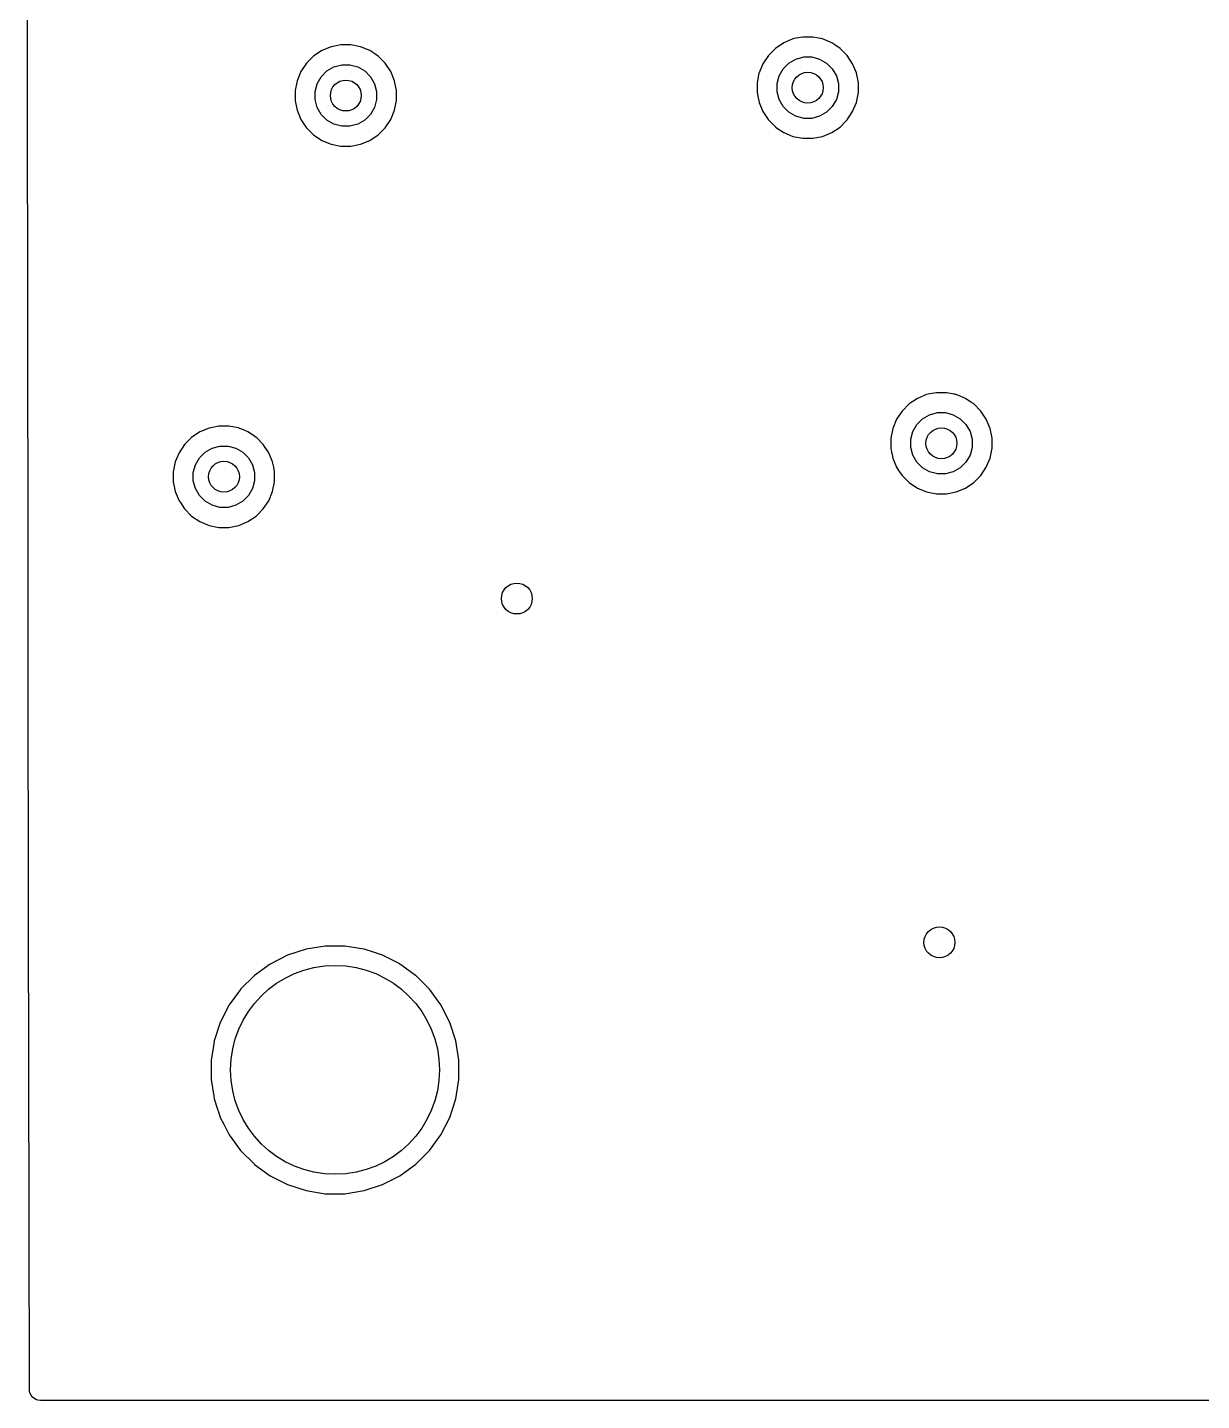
# Model space of a CAD drawing. Header units: inches. Extents: x 4.69 to 7.16, y -3.99 to -2.59.
# Drawn here: x 4.686 to 5.283, y -3.987 to -3.288 of the extents above; entities that cross this region are included whole.
import ezdxf

# ---------------------------------------------------------------- set-up
doc = ezdxf.new("R2010")
doc.units = ezdxf.units.IN
doc.header["$MEASUREMENT"] = 0
doc.layers.add('BLACK', color=250, linetype='CONTINUOUS')

msp = doc.modelspace()

# ---------------------------------------------------------------- linework, layer by layer
at = {"layer": 'BLACK', "linetype": 'CONTINUOUS'}
for p, q in [((4.68604, -3.31784), (4.68604, -3.18313)), ((4.84048, -3.29822), (4.83579, -3.30016)), ((4.84217, -3.29789), (4.84048, -3.29822)), ((4.84048, -3.29822), (4.84048, -3.29822)), ((4.84048, -3.29822), (4.84048, -3.29822)), ((4.84546, -3.29723), (4.84217, -3.29789)), ((4.85054, -3.29723), (4.84546, -3.29723)), ((4.84546, -3.29723), (4.84546, -3.29723)), ((4.84546, -3.29723), (4.84546, -3.29723)), ((4.85552, -3.29822), (4.85054, -3.29723)), ((4.85054, -3.29723), (4.85054, -3.29723)), ((4.85054, -3.29723), (4.85054, -3.29723)), ((4.86021, -3.30016), (4.85552, -3.29822)), ((4.85552, -3.29822), (4.85552, -3.29822)), ((4.85552, -3.29822), (4.85552, -3.29822)), ((5.07079, -3.29616), (5.06657, -3.29899)), ((5.07548, -3.29422), (5.07079, -3.29616)), ((5.07717, -3.29389), (5.07548, -3.29422)), ((5.07548, -3.29422), (5.07548, -3.29422)), ((5.07548, -3.29422), (5.07548, -3.29422)), ((5.08046, -3.29323), (5.07717, -3.29389)), ((5.08554, -3.29323), (5.08046, -3.29323)), ((5.08046, -3.29323), (5.08046, -3.29323)), ((5.08046, -3.29323), (5.08046, -3.29323)), ((5.09052, -3.29422), (5.08554, -3.29323)), ((5.08554, -3.29323), (5.08554, -3.29323)), ((5.08554, -3.29323), (5.08554, -3.29323)), ((5.09521, -3.29616), (5.09052, -3.29422)), ((5.09052, -3.29422), (5.09052, -3.29422)), ((5.09052, -3.29422), (5.09052, -3.29422)), ((5.0968, -3.29723), (5.09521, -3.29616)), ((5.09943, -3.29899), (5.0968, -3.29723)), ((4.83157, -3.30299), (4.82799, -3.30657)), ((4.83579, -3.30016), (4.83157, -3.30299)), ((4.83157, -3.30299), (4.83157, -3.30299)), ((4.83157, -3.30299), (4.83157, -3.30299)), ((4.86271, -3.30184), (4.86021, -3.30016)), ((4.86443, -3.30298), (4.86271, -3.30184)), ((4.86271, -3.30184), (4.86271, -3.30184)), ((4.86443, -3.30299), (4.86443, -3.30299)), ((4.86443, -3.30299), (4.86443, -3.30299)), ((4.86443, -3.30299), (4.86443, -3.30298)), ((4.86801, -3.30657), (4.86443, -3.30299)), ((4.86443, -3.30299), (4.86443, -3.30299)), ((4.86443, -3.30299), (4.86443, -3.30299)), ((5.06298, -3.30257), (5.06016, -3.30679)), ((5.06298, -3.30257), (5.06298, -3.30257)), ((5.06657, -3.29899), (5.06299, -3.30257)), ((5.06299, -3.30257), (5.06298, -3.30257)), ((5.06657, -3.29899), (5.06657, -3.29899)), ((5.06657, -3.29899), (5.06657, -3.29899)), ((5.07341, -3.30651), (5.07697, -3.30445)), ((5.07697, -3.30445), (5.08094, -3.30339)), ((5.08094, -3.30339), (5.08506, -3.30339)), ((5.08506, -3.30339), (5.08903, -3.30445)), ((5.08903, -3.30445), (5.09259, -3.30651)), ((5.09943, -3.29899), (5.09943, -3.29899)), ((5.10301, -3.30257), (5.09943, -3.29899)), ((5.09943, -3.29899), (5.09943, -3.29899)), ((5.09943, -3.29899), (5.09943, -3.29899)), ((5.10302, -3.30257), (5.10301, -3.30257)), ((5.10301, -3.30257), (5.10301, -3.30257)), ((5.10301, -3.30257), (5.10301, -3.30257)), ((5.10584, -3.30679), (5.10302, -3.30257)), ((4.82516, -3.31079), (4.82322, -3.31548)), ((4.82798, -3.30657), (4.82516, -3.31079)), ((4.82799, -3.30657), (4.82798, -3.30657)), ((4.82798, -3.30657), (4.82798, -3.30657)), ((4.83551, -3.31341), (4.83841, -3.31051)), ((4.83841, -3.31051), (4.84197, -3.30845)), ((4.84197, -3.30845), (4.84594, -3.30739)), ((4.84594, -3.30739), (4.85006, -3.30739)), ((4.85006, -3.30739), (4.85403, -3.30845)), ((4.85403, -3.30845), (4.85759, -3.31051)), ((4.85759, -3.31051), (4.86049, -3.31341)), ((4.86802, -3.30657), (4.86801, -3.30657)), ((4.86801, -3.30657), (4.86801, -3.30657)), ((4.86801, -3.30657), (4.86801, -3.30657)), ((4.87084, -3.31079), (4.86802, -3.30657)), ((4.87278, -3.31548), (4.87084, -3.31079)), ((5.05818, -3.31169), (5.05723, -3.31646)), ((5.05822, -3.31148), (5.05818, -3.31169)), ((5.06016, -3.30679), (5.05822, -3.31148)), ((5.05822, -3.31148), (5.05822, -3.31148)), ((5.05822, -3.31148), (5.05822, -3.31148)), ((5.06845, -3.31297), (5.07051, -3.30941)), ((5.07051, -3.30941), (5.07341, -3.30651)), ((5.09259, -3.30651), (5.09549, -3.30941)), ((5.09549, -3.30941), (5.09755, -3.31297)), ((5.10778, -3.31148), (5.10584, -3.30679)), ((5.10877, -3.31646), (5.10778, -3.31148)), ((4.68605, -3.32023), (4.68604, -3.31784)), ((4.82322, -3.31548), (4.82223, -3.32046)), ((4.83239, -3.32094), (4.83345, -3.31697)), ((4.83345, -3.31697), (4.83551, -3.31341)), ((4.86049, -3.31341), (4.86255, -3.31697)), ((4.86255, -3.31697), (4.86361, -3.32094)), ((4.87297, -3.31646), (4.87278, -3.31548)), ((4.87377, -3.32046), (4.87297, -3.31646)), ((5.05723, -3.31646), (5.05723, -3.32154)), ((5.06739, -3.31694), (5.06845, -3.31297)), ((5.06739, -3.32106), (5.06739, -3.31694)), ((5.09755, -3.31297), (5.09861, -3.31694)), ((5.09861, -3.31694), (5.09861, -3.32106)), ((5.10877, -3.32154), (5.10877, -3.31646)), ((4.68605, -3.32046), (4.68605, -3.32023)), ((4.68621, -3.43639), (4.68605, -3.32046)), ((4.82223, -3.32046), (4.82223, -3.32554)), ((4.82223, -3.32554), (4.82243, -3.32652)), ((4.83239, -3.32506), (4.83239, -3.32094)), ((4.83345, -3.32903), (4.83239, -3.32506)), ((4.86361, -3.32506), (4.86255, -3.32903)), ((4.86361, -3.32094), (4.86361, -3.32506)), ((4.87278, -3.33052), (4.87377, -3.32554)), ((4.87377, -3.32554), (4.87377, -3.32046)), ((5.05723, -3.32154), (5.05758, -3.32331)), ((5.05758, -3.32331), (5.05822, -3.32652)), ((5.06845, -3.32503), (5.06739, -3.32106)), ((5.07051, -3.32859), (5.06845, -3.32503)), ((5.09755, -3.32503), (5.09549, -3.32859)), ((5.09861, -3.32106), (5.09755, -3.32503)), ((5.10778, -3.32652), (5.10877, -3.32154)), ((4.82243, -3.32652), (4.82322, -3.33052)), ((4.82322, -3.33052), (4.82516, -3.33521)), ((4.83551, -3.33259), (4.83345, -3.32903)), ((4.83841, -3.33549), (4.83551, -3.33259)), ((4.86049, -3.33259), (4.85759, -3.33549)), ((4.86255, -3.32903), (4.86049, -3.33259)), ((4.87084, -3.33521), (4.87278, -3.33052)), ((5.05822, -3.32652), (5.05822, -3.32652)), ((5.05822, -3.32652), (5.06016, -3.33121)), ((5.06016, -3.33121), (5.06178, -3.33363)), ((5.07341, -3.33149), (5.07051, -3.32859)), ((5.07697, -3.33355), (5.07341, -3.33149)), ((5.09259, -3.33149), (5.08903, -3.33355)), ((5.09549, -3.32859), (5.09259, -3.33149)), ((5.10302, -3.33543), (5.10584, -3.33121)), ((5.10584, -3.33121), (5.10778, -3.32652)), ((4.82516, -3.33521), (4.82684, -3.33771)), ((4.82684, -3.33771), (4.82798, -3.33943)), ((4.82798, -3.33943), (4.82798, -3.33943)), ((4.82798, -3.33943), (4.82798, -3.33943)), ((4.82798, -3.33943), (4.82799, -3.33943)), ((4.82799, -3.33943), (4.83157, -3.34301)), ((4.84197, -3.33755), (4.83841, -3.33549)), ((4.84594, -3.33861), (4.84197, -3.33755)), ((4.85006, -3.33861), (4.84594, -3.33861)), ((4.85403, -3.33755), (4.85006, -3.33861)), ((4.85759, -3.33549), (4.85403, -3.33755)), ((4.86443, -3.34302), (4.86802, -3.33943)), ((4.86802, -3.33943), (4.87084, -3.33521)), ((5.06178, -3.33363), (5.06284, -3.33521)), ((5.06284, -3.33521), (5.06298, -3.33543)), ((5.06298, -3.33543), (5.06298, -3.33543)), ((5.06298, -3.33543), (5.06299, -3.33543)), ((5.06299, -3.33543), (5.06299, -3.33543)), ((5.06299, -3.33543), (5.06657, -3.33901)), ((5.06657, -3.33901), (5.06657, -3.33901)), ((5.06657, -3.33901), (5.06657, -3.33901)), ((5.06657, -3.33901), (5.06657, -3.33902)), ((5.06657, -3.33902), (5.07079, -3.34184)), ((5.08094, -3.33461), (5.07697, -3.33355)), ((5.08506, -3.33461), (5.08094, -3.33461)), ((5.08903, -3.33355), (5.08506, -3.33461)), ((5.09521, -3.34184), (5.09943, -3.33902)), ((5.09943, -3.33902), (5.10186, -3.33658)), ((5.10186, -3.33658), (5.10302, -3.33543)), ((4.83157, -3.34301), (4.83157, -3.34301)), ((4.83157, -3.34301), (4.83157, -3.34301)), ((4.83157, -3.34301), (4.83157, -3.34302)), ((4.83157, -3.34302), (4.83579, -3.34584)), ((4.83579, -3.34584), (4.84048, -3.34778)), ((4.85552, -3.34778), (4.86021, -3.34584)), ((4.86021, -3.34584), (4.86443, -3.34302)), ((5.07079, -3.34184), (5.07548, -3.34378)), ((5.07548, -3.34378), (5.08046, -3.34477)), ((5.08046, -3.34477), (5.08046, -3.34477)), ((5.08046, -3.34477), (5.08554, -3.34477)), ((5.08554, -3.34477), (5.09052, -3.34378)), ((5.08554, -3.34477), (5.08554, -3.34477)), ((5.09052, -3.34378), (5.09521, -3.34184)), ((4.84048, -3.34778), (4.84546, -3.34877)), ((4.84546, -3.34877), (4.84546, -3.34877)), ((4.84546, -3.34877), (4.85054, -3.34877)), ((4.85054, -3.34877), (4.85552, -3.34778)), ((4.85054, -3.34877), (4.85054, -3.34877)), ((4.68621, -3.43658), (4.68621, -3.43639)), ((4.68628, -3.4803), (4.68621, -3.43658)), ((5.13457, -3.47999), (5.13099, -3.48357)), ((5.13879, -3.47716), (5.13457, -3.47999)), ((5.13457, -3.47999), (5.13457, -3.47999)), ((5.13457, -3.47999), (5.13457, -3.47999)), ((5.14348, -3.47522), (5.13879, -3.47716)), ((5.14517, -3.47489), (5.14348, -3.47522)), ((5.14348, -3.47522), (5.14348, -3.47522)), ((5.14348, -3.47522), (5.14348, -3.47522)), ((5.14846, -3.47423), (5.14517, -3.47489)), ((5.15354, -3.47423), (5.14846, -3.47423)), ((5.14846, -3.47423), (5.14846, -3.47423)), ((5.14846, -3.47423), (5.14846, -3.47423)), ((5.15763, -3.47505), (5.15354, -3.47423)), ((5.15354, -3.47423), (5.15354, -3.47423)), ((5.15354, -3.47423), (5.15354, -3.47423)), ((5.15793, -3.47511), (5.15763, -3.47505)), ((5.15763, -3.47505), (5.15763, -3.47505)), ((5.15852, -3.47522), (5.15793, -3.47511)), ((5.16321, -3.47716), (5.15852, -3.47522)), ((5.15852, -3.47522), (5.15852, -3.47522)), ((5.15852, -3.47522), (5.15852, -3.47522)), ((5.16603, -3.47905), (5.16321, -3.47716)), ((5.16743, -3.47999), (5.16603, -3.47905)), ((5.16743, -3.47999), (5.16743, -3.47999)), ((5.17101, -3.48357), (5.16743, -3.47999)), ((5.16743, -3.47999), (5.16743, -3.47999)), ((5.16743, -3.47999), (5.16743, -3.47999)), ((4.68632, -3.51446), (4.68628, -3.4803)), ((5.13098, -3.48357), (5.12816, -3.48779)), ((5.13099, -3.48357), (5.13098, -3.48357)), ((5.13098, -3.48357), (5.13098, -3.48357)), ((5.14141, -3.48751), (5.14497, -3.48545)), ((5.14497, -3.48545), (5.14894, -3.48439)), ((5.14894, -3.48439), (5.15306, -3.48439)), ((5.15306, -3.48439), (5.15703, -3.48545)), ((5.15703, -3.48545), (5.16059, -3.48751)), ((5.17102, -3.48357), (5.17101, -3.48357)), ((5.17101, -3.48357), (5.17101, -3.48357)), ((5.17101, -3.48357), (5.17101, -3.48357)), ((5.17384, -3.48779), (5.17102, -3.48357)), ((4.77848, -3.49222), (4.77379, -3.49416)), ((4.78017, -3.49189), (4.77848, -3.49222)), ((4.77848, -3.49222), (4.77848, -3.49222)), ((4.77848, -3.49222), (4.77848, -3.49222)), ((4.78346, -3.49123), (4.78017, -3.49189)), ((4.78854, -3.49123), (4.78346, -3.49123)), ((4.78346, -3.49123), (4.78346, -3.49123)), ((4.78346, -3.49123), (4.78346, -3.49123)), ((4.79343, -3.49221), (4.78854, -3.49123)), ((4.78854, -3.49123), (4.78854, -3.49123)), ((4.78854, -3.49123), (4.78854, -3.49123)), ((4.79352, -3.49222), (4.79343, -3.49221)), ((4.79343, -3.49221), (4.79343, -3.49221)), ((4.79343, -3.49221), (4.79343, -3.49221)), ((4.79586, -3.49319), (4.79352, -3.49222)), ((4.79352, -3.49222), (4.79352, -3.49222)), ((4.79821, -3.49416), (4.79586, -3.49319)), ((5.12622, -3.49248), (5.12523, -3.49746)), ((5.12816, -3.48779), (5.12622, -3.49248)), ((5.13539, -3.49794), (5.13645, -3.49397)), ((5.13645, -3.49397), (5.13851, -3.49041)), ((5.13851, -3.49041), (5.14141, -3.48751)), ((5.16059, -3.48751), (5.16349, -3.49041)), ((5.16349, -3.49041), (5.16555, -3.49397)), ((5.16555, -3.49397), (5.16661, -3.49794)), ((5.17578, -3.49248), (5.17384, -3.48779)), ((5.17677, -3.49746), (5.17578, -3.49248)), ((4.76598, -3.50057), (4.76316, -3.50479)), ((4.76599, -3.50057), (4.76598, -3.50057)), ((4.76598, -3.50057), (4.76598, -3.50057)), ((4.76957, -3.49699), (4.76599, -3.50057)), ((4.77379, -3.49416), (4.76957, -3.49699)), ((4.76957, -3.49699), (4.76957, -3.49699)), ((4.76957, -3.49699), (4.76957, -3.49699)), ((4.80103, -3.49605), (4.79821, -3.49416)), ((4.80243, -3.49699), (4.80103, -3.49605)), ((4.80243, -3.49699), (4.80243, -3.49699)), ((4.8029, -3.49746), (4.80243, -3.49699)), ((4.80243, -3.49699), (4.80243, -3.49699)), ((4.80243, -3.49699), (4.80243, -3.49699)), ((4.80601, -3.50057), (4.8029, -3.49746)), ((4.80602, -3.50057), (4.80601, -3.50057)), ((4.80601, -3.50057), (4.80601, -3.50057)), ((4.80601, -3.50057), (4.80601, -3.50057)), ((4.80884, -3.50479), (4.80602, -3.50057)), ((5.12523, -3.49746), (5.12523, -3.50254)), ((5.13539, -3.50206), (5.13539, -3.49794)), ((5.16661, -3.49794), (5.16661, -3.50206)), ((5.17677, -3.50254), (5.17677, -3.49746)), ((4.76316, -3.50479), (4.76122, -3.50948)), ((4.77145, -3.51097), (4.77351, -3.50741)), ((4.77351, -3.50741), (4.77641, -3.50451)), ((4.77641, -3.50451), (4.77997, -3.50245)), ((4.77997, -3.50245), (4.78394, -3.50139)), ((4.78394, -3.50139), (4.78806, -3.50139)), ((4.78806, -3.50139), (4.79203, -3.50245)), ((4.79203, -3.50245), (4.79559, -3.50451)), ((4.79559, -3.50451), (4.79849, -3.50741)), ((4.79849, -3.50741), (4.80055, -3.51097)), ((4.81078, -3.50948), (4.80884, -3.50479)), ((5.12523, -3.50254), (5.12561, -3.50443)), ((5.12561, -3.50443), (5.12587, -3.50573)), ((5.12587, -3.50573), (5.12622, -3.50752)), ((5.12622, -3.50752), (5.12816, -3.51221)), ((5.13645, -3.50603), (5.13539, -3.50206)), ((5.13851, -3.50959), (5.13645, -3.50603)), ((5.16555, -3.50603), (5.16349, -3.50959)), ((5.16661, -3.50206), (5.16555, -3.50603)), ((5.17384, -3.51221), (5.17578, -3.50752)), ((5.17578, -3.50752), (5.17677, -3.50254)), ((4.68646, -3.60746), (4.68632, -3.51446)), ((4.76122, -3.50948), (4.76023, -3.51446)), ((4.76023, -3.51446), (4.76023, -3.51954)), ((4.77039, -3.51494), (4.77145, -3.51097)), ((4.77039, -3.51906), (4.77039, -3.51494)), ((4.80055, -3.51097), (4.80161, -3.51494)), ((4.80161, -3.51494), (4.80161, -3.51906)), ((4.81132, -3.51221), (4.81078, -3.50948)), ((4.81177, -3.51446), (4.81132, -3.51221)), ((4.81177, -3.51954), (4.81177, -3.51446)), ((4.81177, -3.51446), (4.81177, -3.51446)), ((4.81177, -3.51446), (4.81177, -3.51446)), ((5.12816, -3.51221), (5.12921, -3.51377)), ((5.12921, -3.51377), (5.12967, -3.51446)), ((5.12967, -3.51446), (5.12967, -3.51446)), ((5.12967, -3.51446), (5.13098, -3.51643)), ((5.14141, -3.51249), (5.13851, -3.50959)), ((5.14497, -3.51455), (5.14141, -3.51249)), ((5.14894, -3.51561), (5.14497, -3.51455)), ((5.15703, -3.51455), (5.15306, -3.51561)), ((5.16059, -3.51249), (5.15703, -3.51455)), ((5.16349, -3.50959), (5.16059, -3.51249)), ((5.17102, -3.51643), (5.17384, -3.51221)), ((4.76023, -3.51954), (4.76089, -3.52284)), ((4.77145, -3.52303), (4.77039, -3.51906)), ((4.80161, -3.51906), (4.80055, -3.52303)), ((4.81078, -3.52452), (4.81177, -3.51954)), ((5.13098, -3.51643), (5.13098, -3.51643)), ((5.13098, -3.51643), (5.13098, -3.51643)), ((5.13098, -3.51643), (5.13098, -3.51643)), ((5.13098, -3.51643), (5.13099, -3.51643)), ((5.13099, -3.51643), (5.13099, -3.51643)), ((5.13099, -3.51643), (5.13457, -3.52001)), ((5.13457, -3.52001), (5.13457, -3.52001)), ((5.13457, -3.52001), (5.13457, -3.52001)), ((5.13457, -3.52001), (5.13457, -3.52002)), ((5.13457, -3.52002), (5.13879, -3.52284)), ((5.15306, -3.51561), (5.14894, -3.51561)), ((5.16321, -3.52284), (5.16743, -3.52002)), ((5.16743, -3.52002), (5.17102, -3.51643)), ((4.76089, -3.52284), (4.76122, -3.52452)), ((4.76122, -3.52452), (4.76122, -3.52452)), ((4.76122, -3.52452), (4.76316, -3.52921)), ((4.77351, -3.52659), (4.77145, -3.52303)), ((4.77641, -3.52949), (4.77351, -3.52659)), ((4.79849, -3.52659), (4.79559, -3.52949)), ((4.80055, -3.52303), (4.79849, -3.52659)), ((4.80884, -3.52921), (4.81078, -3.52452)), ((5.13879, -3.52284), (5.14348, -3.52478)), ((5.14348, -3.52478), (5.14846, -3.52577)), ((5.14846, -3.52577), (5.14846, -3.52577)), ((5.14846, -3.52577), (5.15354, -3.52577)), ((5.15354, -3.52577), (5.15852, -3.52478)), ((5.15354, -3.52577), (5.15354, -3.52577)), ((5.15852, -3.52478), (5.16321, -3.52284)), ((4.76316, -3.52921), (4.76357, -3.52982)), ((4.76357, -3.52982), (4.76357, -3.52982)), ((4.76357, -3.52982), (4.76382, -3.53018)), ((4.76382, -3.53018), (4.76598, -3.53343)), ((4.76598, -3.53343), (4.76598, -3.53343)), ((4.76598, -3.53343), (4.76599, -3.53343)), ((4.76599, -3.53343), (4.76599, -3.53343)), ((4.76599, -3.53343), (4.76957, -3.53701)), ((4.77997, -3.53155), (4.77641, -3.52949)), ((4.78394, -3.53261), (4.77997, -3.53155)), ((4.78806, -3.53261), (4.78394, -3.53261)), ((4.79203, -3.53155), (4.78806, -3.53261)), ((4.79559, -3.52949), (4.79203, -3.53155)), ((4.80286, -3.53658), (4.80602, -3.53343)), ((4.80602, -3.53343), (4.80884, -3.52921)), ((4.76957, -3.53701), (4.76957, -3.53701)), ((4.76957, -3.53701), (4.76957, -3.53701)), ((4.76957, -3.53701), (4.76957, -3.53702)), ((4.76957, -3.53702), (4.77379, -3.53984)), ((4.77379, -3.53984), (4.77848, -3.54178)), ((4.77848, -3.54178), (4.78346, -3.54277)), ((4.78346, -3.54277), (4.78346, -3.54277)), ((4.78346, -3.54277), (4.78854, -3.54277)), ((4.78854, -3.54277), (4.79352, -3.54178)), ((4.78854, -3.54277), (4.78854, -3.54277)), ((4.79352, -3.54178), (4.79821, -3.53984)), ((4.79821, -3.53984), (4.80243, -3.53702)), ((4.80243, -3.53702), (4.80286, -3.53658)), ((4.68665, -3.74558), (4.68646, -3.60746)), ((4.68675, -3.81394), (4.68665, -3.74558)), ((4.82776, -3.75744), (4.81833, -3.7605)), ((4.83756, -3.75589), (4.82776, -3.75744)), ((4.82776, -3.75744), (4.82776, -3.75744)), ((4.82776, -3.75744), (4.82776, -3.75744)), ((4.82776, -3.75744), (4.82776, -3.75744)), ((4.84748, -3.75589), (4.83756, -3.75589)), ((4.83756, -3.75589), (4.83756, -3.75589)), ((4.85073, -3.7564), (4.84748, -3.75589)), ((4.84748, -3.75589), (4.84748, -3.75589)), ((4.85719, -3.75742), (4.85073, -3.7564)), ((4.85726, -3.75743), (4.85719, -3.75742)), ((4.85727, -3.75744), (4.85726, -3.75743)), ((4.85728, -3.75744), (4.85727, -3.75744)), ((4.86265, -3.75918), (4.85728, -3.75744)), ((4.86671, -3.7605), (4.86265, -3.75918)), ((4.80949, -3.76501), (4.80155, -3.77078)), ((4.81833, -3.7605), (4.80949, -3.76501)), ((4.87553, -3.765), (4.86671, -3.7605)), ((4.86671, -3.7605), (4.86671, -3.7605)), ((4.86671, -3.7605), (4.86671, -3.7605)), ((4.87554, -3.765), (4.87553, -3.765)), ((4.87555, -3.76501), (4.87554, -3.765)), ((4.87585, -3.76522), (4.87555, -3.76501)), ((4.87555, -3.76501), (4.87555, -3.76501)), ((4.87555, -3.76501), (4.87555, -3.76501)), ((4.87586, -3.76523), (4.87585, -3.76522)), ((4.87649, -3.76569), (4.87586, -3.76523)), ((4.88349, -3.77078), (4.87649, -3.76569)), ((4.80147, -3.77084), (4.79446, -3.77785)), ((4.80149, -3.77082), (4.80147, -3.77084)), ((4.80155, -3.77078), (4.80149, -3.77082)), ((4.88355, -3.77082), (4.88349, -3.77078)), ((4.88357, -3.77084), (4.88355, -3.77082)), ((4.89058, -3.77785), (4.88357, -3.77084)), ((4.7944, -3.77793), (4.78863, -3.78587)), ((4.79444, -3.77787), (4.7944, -3.77793)), ((4.79446, -3.77785), (4.79444, -3.77787)), ((4.89641, -3.78587), (4.89058, -3.77785)), ((4.89058, -3.77785), (4.89058, -3.77785)), ((4.89058, -3.77785), (4.89058, -3.77785)), ((4.89058, -3.77785), (4.89058, -3.77785)), ((4.89058, -3.77785), (4.89058, -3.77785)), ((4.78863, -3.78587), (4.78412, -3.79471)), ((4.90091, -3.79471), (4.89641, -3.78587)), ((4.78412, -3.79471), (4.78106, -3.80414)), ((4.90398, -3.80414), (4.90091, -3.79471)), ((4.78067, -3.80659), (4.77951, -3.81394)), ((4.78104, -3.80429), (4.78067, -3.80659)), ((4.78105, -3.8042), (4.78104, -3.80429)), ((4.78106, -3.80414), (4.78105, -3.8042)), ((4.90553, -3.81394), (4.90398, -3.80414)), ((4.68699, -3.9817), (4.68675, -3.81394)), ((4.77951, -3.81394), (4.77951, -3.82386)), ((4.90553, -3.81455), (4.90553, -3.81394)), ((4.90553, -3.82386), (4.90553, -3.81455)), ((4.77951, -3.82386), (4.78085, -3.83231)), ((4.90398, -3.83365), (4.90553, -3.82386)), ((4.78085, -3.83231), (4.78085, -3.83231)), ((4.78085, -3.83231), (4.78106, -3.83365)), ((4.78106, -3.83365), (4.78106, -3.83365)), ((4.78106, -3.83365), (4.78274, -3.83882)), ((4.90091, -3.84309), (4.90398, -3.83365)), ((4.78274, -3.83882), (4.78318, -3.84018)), ((4.78318, -3.84018), (4.78412, -3.84309)), ((4.78412, -3.84309), (4.7859, -3.84658)), ((4.89641, -3.85192), (4.90091, -3.84309)), ((4.7859, -3.84658), (4.78863, -3.85192)), ((4.78863, -3.85192), (4.7944, -3.85987)), ((4.89058, -3.85995), (4.89641, -3.85192)), ((4.7944, -3.85987), (4.7944, -3.85987)), ((4.7944, -3.85987), (4.79446, -3.85995)), ((4.79446, -3.85995), (4.80147, -3.86696)), ((4.88357, -3.86696), (4.89058, -3.85995)), ((4.80147, -3.86696), (4.80149, -3.86698)), ((4.80149, -3.86698), (4.80155, -3.86702)), ((4.80155, -3.86702), (4.80949, -3.87279)), ((4.87555, -3.87279), (4.88357, -3.86696)), ((4.80949, -3.87279), (4.81833, -3.87729)), ((4.81833, -3.87729), (4.82776, -3.88036)), ((4.85727, -3.88036), (4.86671, -3.87729)), ((4.86671, -3.87729), (4.87555, -3.87279)), ((4.82776, -3.88036), (4.83756, -3.88191)), ((4.83756, -3.88191), (4.83756, -3.88191)), ((4.83756, -3.88191), (4.84748, -3.88191)), ((4.84748, -3.88191), (4.85727, -3.88036)), ((4.84748, -3.88191), (4.84748, -3.88191)), ((4.68711, -3.98275), (4.68699, -3.9817)), ((4.68717, -3.98305), (4.68711, -3.98275)), ((4.68827, -3.98524), (4.68717, -3.98305)), ((4.68832, -3.9853), (4.68827, -3.98524)), ((4.69067, -3.98681), (4.68832, -3.9853)), ((4.69127, -3.98698), (4.69067, -3.98681)), ((4.69267, -3.98719), (4.69127, -3.98698)), ((4.69267, -3.98719), (4.69267, -3.98719)), ((4.69267, -3.98719), (4.69267, -3.98719)), ((7.15886, -3.98719), (4.69267, -3.98719))]:
    msp.add_line(p, q, dxfattribs=at)
at = {"layer": 'BLACK'}
for centre, radius in [((5.083, -3.319), 0.00787), ((4.848, -3.323), 0.00787), ((5.151, -3.5), 0.00787), ((4.786, -3.517), 0.00787), ((4.935, -3.579), 0.00787), ((5.15, -3.754), 0.00787), ((4.84252, -3.8189), 0.05315), ((4.84252, -3.8189), 0.05315)]:
    msp.add_circle(centre, radius, dxfattribs=at)
at = {"layer": 'WHITE'}
for centre in [(5.083, -3.319), (4.848, -3.323), (5.151, -3.5), (4.786, -3.517), (4.935, -3.579), (5.15, -3.754)]:
    msp.add_circle(centre, 0.00787, dxfattribs=at)

doc.saveas('drawing.dxf')
